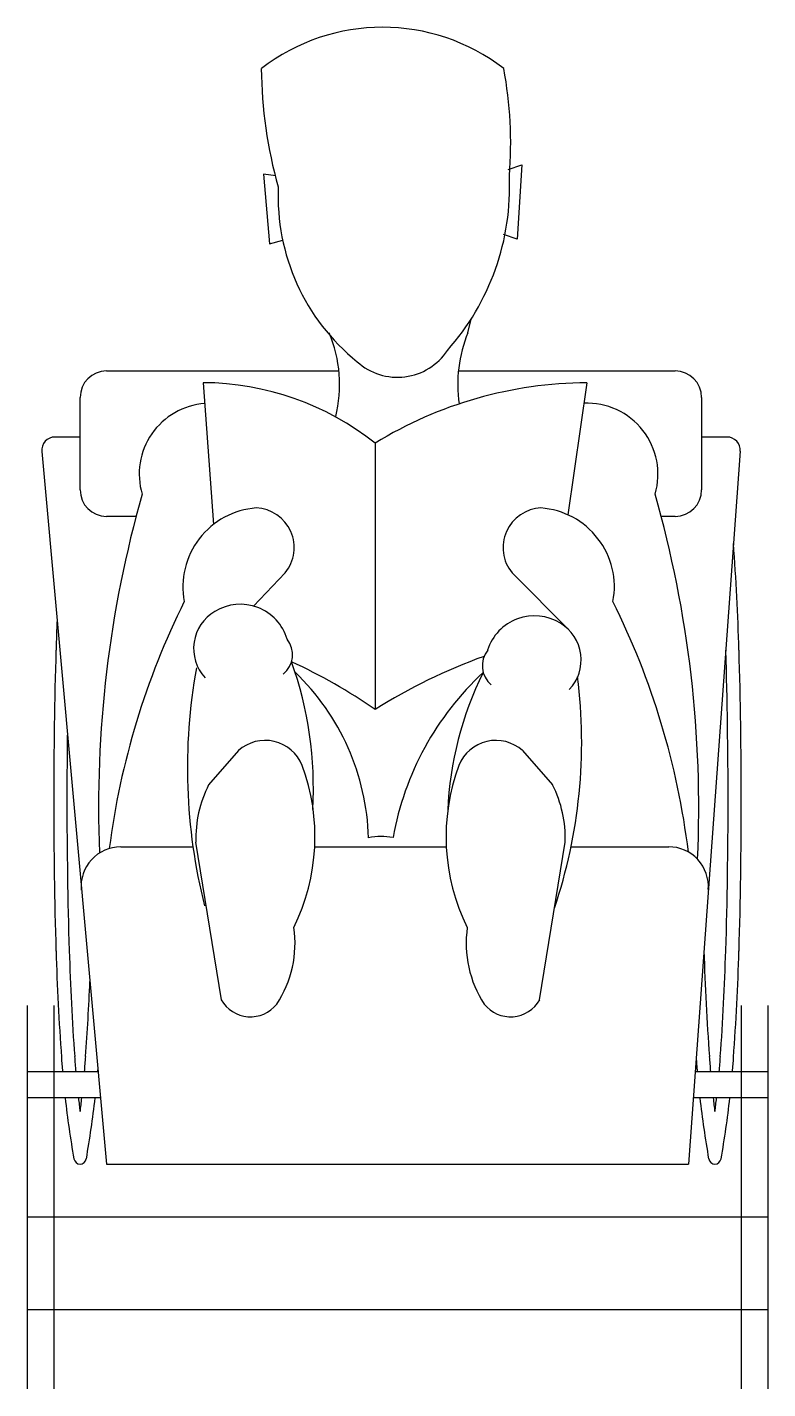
# Model space of a CAD drawing. Extents: x -56 to 0, y 0 to 103.
import ezdxf

# ---------------------------------------------------------------- set-up
doc = ezdxf.new("R2010")
doc.units = 0
doc.header["$LTSCALE"] = 50
doc.header["$MEASUREMENT"] = 0
doc.layers.get('0').update_dxf_attribs({"linetype": 'CONTINUOUS'})

msp = doc.modelspace()

# ---------------------------------------------------------------- linework, layer by layer
at = {"color": 0, "linetype": 'ByBlock'}
for p, q in [((-38.14, 91.89), (-37.68, 86.62)), ((-37.21, 91.77), (-38.14, 91.89)), ((-19.64, 92.24), (-18.59, 92.6)), ((-18.59, 92.6), (-18.94, 86.97)), ((-37.68, 86.62), (-36.68, 86.88)), ((-18.94, 86.97), (-19.99, 87.32)), ((-22.67, 79.89), (-22.44, 80.91)), ((-50, 77), (-32.43, 77)), ((-23.4, 77), (-7, 77)), ((-42.69, 76.11), (-41.92, 65.38)), ((-13.69, 76.11), (-15.12, 66.11)), ((-52, 68), (-52, 75)), ((-5, 75), (-5, 68)), ((-52, 72), (-53.9, 72)), ((-29.7, 71.54), (-29.7, 51.38)), ((-3.08, 72), (-5, 72)), ((-54.9, 70.91), (-50, 17)), ((-2.08, 70.93), (-6, 17)), ((-47.77, 66), (-50, 66)), ((-7, 66), (-8.06, 66)), ((-36.5, 61.73), (-38.89, 59.21)), ((-19.33, 61.73), (-14.99, 57.36)), ((-40.02, 48.29), (-42.29, 45.68)), ((-18.54, 48.29), (-16.28, 45.68)), ((-41.32, 29.42), (-43.25, 41.36)), ((-17.25, 29.42), (-15.31, 41.36)), ((-48.93, 41), (-43.47, 41)), ((-34.25, 41), (-24.31, 41)), ((-14.87, 41), (-7.49, 41)), ((-56, 29), (-56, 0)), ((-54, 29), (-54, 0)), ((-2, 29), (-2, 0)), ((0, 29), (0, 0)), ((-56, 24), (-50.64, 24)), ((-5.49, 24), (0, 24)), ((-50.45, 22), (-56, 22)), ((0, 22), (-5.64, 22)), ((-50, 17), (-6, 17)), ((-56, 13), (0, 13)), ((-56, 6), (-56, 6)), ((-56, 6), (0, 6))]:
    msp.add_line(p, q, dxfattribs=at)
for centre, radius, start, end in [((-29.13, 88.01), 14.99, 52.3184, 127.6816), ((-4.6, 100.12), 33.7, 180.4097, 195.84), ((-50.39, 94.21), 30.95, 355.4778, 10.5439), ((-38.13, 90.92), 18.61, 318.3326, 2.6177), ((-20.97, 90.2), 16.06, 177.4437, 231.1373), ((-42.63, 75.97), 10.25, 346.3103, 22.4814), ((-13.2, 75.97), 10.25, 157.5186, 188.2193), ((-28, 81.05), 4.53, 227.8216, 326.4377), ((-50, 75), 2, 90, 180), ((-7, 75), 2, 0, 90), ((-42.78, 55.11), 21, 51.4612, 89.7596), ((-13.49, 45.11), 31, 90.3744, 121.5248), ((-42.16, 69.19), 5.37, 94.5276, 196.3291), ((-13.67, 69.19), 5.37, 343.6709, 92.5553), ((-53.9, 71), 1, 90, 185.1944), ((-3.08, 71), 1, 355.8404, 90), ((-50, 68), 2, 180, 270), ((-7, 68), 2, 270, 0), ((35.79, 44.02), 86.4, 164.1036, 182.3126), ((-91.62, 44.02), 86.4, 357.3731, 15.8964), ((-38.24, 60.66), 5.99, 94.2204, 190.678), ((-38.81, 63.64), 3, 320.4075, 87.4901), ((-17.02, 63.64), 3, 92.5099, 219.5925), ((-17.59, 60.66), 5.99, 349.322, 85.7796), ((-192.09, 50.16), 190, 1.7255, 4.1596), ((8.29, 33.43), 58.56, 153.5085, 172.6992), ((-40.17, 56), 3.25, 120.3891, 222.8263), ((-39.89, 55.65), 3.7, 16.5597, 121.3673), ((-64.12, 33.43), 58.56, 7.034, 26.4915), ((136.09, 50.16), 190, 177.5776, 178.2745), ((-17.65, 54.78), 3.7, 57.851, 162.6586), ((-17.36, 55.13), 3.25, 316.3919, 58.8292), ((-37.83, 55.54), 1.89, 308.9986, 38.1132), ((324.09, 44.5), 378.09, 178.2745, 180), ((-19.7, 54.7), 1.89, 141.105, 230.2196), ((-192.09, 50.16), 189, 1.7255, 1.735), ((-380.09, 44.5), 377.09, 360, 1.7255), ((-380.09, 44.5), 378.09, 360, 1.7255), ((-52.93, 18.11), 40.58, 55.066, 65.3629), ((-63.09, 45.4), 28.73, 356.8564, 19.5162), ((-7.04, 15.44), 42.49, 109.836, 122.2217), ((-1.43, 46.95), 42.46, 169.7097, 194.1885), ((-48.28, 41.15), 18.1, 1.6904, 46.1894), ((-6.31, 37.78), 22.37, 132.8327, 169.8829), ((1.93, 42.59), 26.16, 153.7051, 177.4529), ((-53.55, 48.94), 39.48, 341.4185, 7.1477), ((324.09, 44.5), 377.09, 179.2223, 180), ((-38.01, 46.03), 3.02, 21.9102, 131.8576), ((-20.56, 46.03), 3.02, 48.1424, 158.0898), ((-49.72, 41.78), 15.48, 333.6401, 20.3441), ((-8.85, 41.78), 15.48, 159.6559, 206.3599), ((-34.37, 41.65), 8.88, 153.0044, 181.8969), ((-24.19, 41.65), 8.88, 358.1031, 26.9956), ((324.09, 44.5), 378.09, 180, 181.7255), ((324.09, 44.5), 377.09, 180, 181.7255), ((-380.09, 44.5), 377.09, 358.2745, 0), ((-380.09, 44.5), 378.09, 358.2745, 0), ((-29.19, 36.78), 5, 80.1855, 101.4913), ((-48.93, 38), 3, 90, 185.399), ((-7.49, 38), 3, 355.5283, 90), ((-44.14, 33.7), 8.39, 326.7238, 8.2581), ((-14.42, 33.7), 8.39, 171.7419, 213.2762), ((136.09, 38.84), 190, 181.7255, 184.1596), ((136.09, 38.84), 189, 181.7255, 184.1596), ((184.09, 38.84), 189, 181.735, 184.1596), ((-192.09, 38.84), 189, 355.8404, 358.2745), ((-192.09, 38.84), 190, 355.8404, 358.2745), ((-240.09, 38.84), 189, 355.8404, 357.5668), ((-39.12, 30.68), 2.54, 209.7011, 321.4872), ((-19.45, 30.68), 2.54, 218.5128, 330.2989), ((22.72, 30.59), 76.34, 184.1596, 184.9537), ((22.72, 30.59), 75.34, 184.1596, 185.0196), ((-126.72, 30.59), 75.34, 354.9804, 355.8404), ((70.72, 30.59), 76.34, 184.1596, 184.9537), ((70.72, 30.59), 75.34, 184.1596, 185.0196), ((-78.72, 30.59), 75.34, 354.9804, 355.8404), ((-78.72, 30.59), 76.34, 355.0463, 355.8404), ((-126.72, 30.59), 76.34, 355.0463, 355.1893), ((22.72, 30.59), 76.34, 186.4624, 189.9584), ((22.72, 30.59), 75.34, 186.5485, 187.3278), ((-126.72, 30.59), 75.34, 352.6722, 353.4515), ((-126.72, 30.59), 76.34, 350.0416, 353.5376), ((70.72, 30.59), 76.34, 186.4624, 189.9584), ((70.72, 30.59), 75.34, 186.5485, 187.3278), ((-78.72, 30.59), 75.34, 352.6722, 353.4515), ((-78.72, 30.59), 76.34, 350.0416, 353.5376), ((-52, 17.47), 0.472, 189.9584, 270), ((-52, 17.47), 0.472, 270, 350.0416), ((-4, 17.47), 0.472, 189.9584, 270), ((-4, 17.47), 0.472, 270, 350.0416)]:
    msp.add_arc(centre, radius, start, end, dxfattribs=at)

doc.saveas('drawing.dxf')
